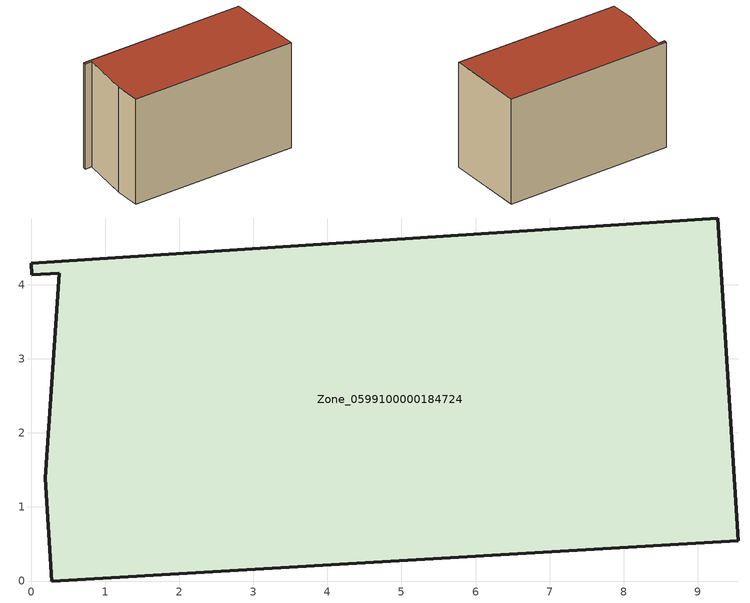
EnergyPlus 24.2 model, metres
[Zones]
Zone_0599100000184724
 floor ground (C_G): 0.01,4.14 0,4.29 9.27,4.9 9.55,0.54 0.28,0 0.19,1.38 0.38,4.16 z0
 wall outside (C_F): 0.28,0 9.55,0.54 9.27,4.9 0,4.29 0.01,4.14 0.38,4.16 0.19,1.38 0.28,0 z0:5.89
 roof outside (C_R): 0,4.29 0.01,4.14 0.38,4.16 0.19,1.38 0.28,0 9.55,0.54 9.27,4.9 z5.89
[BUILDING]
Pand.0599100000184724: North Axis=0; Terrain=City; Loads Convergence Tolerance Value=0.04; Temperature Convergence Tolerance Value=0.4; Solar Distribution=FullExterior; Maximum Number of Warmup Days=25; Minimum Number of Warmup Days=1
[Site:Location]
Rotterdam.The.Hague.AP_ZH_NLD Design_Conditions: Latitude=51.96; Longitude=4.45; Time Zone=1; Elevation=-4.5
[SITE:GROUNDTEMPERATURE:BUILDINGSURFACE]
18, 18, 18, 18, 18, 18, 18, 18, 18, 18, 18, 18
[MATERIAL] Thermal Absorptance=0.9; Solar Absorptance=0.7; Visible Absorptance=0.7
Name | Roughness | Thickness | Conductivity | Density | Specific Heat
G.TC.1946-1964 | MediumSmooth | 0.15 | 1 | 540 | 1210
F.TC.1946-1964 | Rough | 0.3 | 0.857143 | 1920 | 840
R.TC.1946-1964 | MediumRough | 0.2 | 0.235294 | 1500 | 1000
[CONSTRUCTION]
C_G: G.TC.1946-1964
C_F: F.TC.1946-1964
C_R: R.TC.1946-1964
[ZONE]
Zone_0599100000184724: Type=1; Multiplier=1; Ceiling Height=Autocalculate; Volume=Autocalculate; Floor Area=autocalculate; Part of Total Floor Area=Yes
[ZONEINFILTRATION:DESIGNFLOWRATE]
Infil_Zone_0599100000184724: Zone or ZoneList or Space or SpaceList=Zone_0599100000184724; Schedule=AlwaysOn; Design Flow Rate Calculation Method=Flow/Area; Flow Rate per Floor Area=0.003; Constant Term Coefficient=1; Temperature Term Coefficient=0; Velocity Term Coefficient=0; Velocity Squared Term Coefficient=0
[HVACTEMPLATE:ZONE:IDEALLOADSAIRSYSTEM]
Zone_0599100000184724: Maximum Heating Supply Air Temperature=50; Minimum Cooling Supply Air Temperature=13; Maximum Heating Supply Air Humidity Ratio=0.0156; Minimum Cooling Supply Air Humidity Ratio=0.0077; Heating Limit=NoLimit; Cooling Limit=NoLimit; Dehumidification Control Type=ConstantSensibleHeatRatio; Cooling Sensible Heat Ratio=0.7; Dehumidification Setpoint=60; Humidification Control Type=None; Humidification Setpoint=30; Outdoor Air Method=None; Outdoor Air Flow Rate per Person=0.00944; Outdoor Air Flow Rate per Zone Floor Area=0; Outdoor Air Flow Rate per Zone=0; Demand Controlled Ventilation Type=None; Outdoor Air Economizer Type=NoEconomizer; Heat Recovery Type=None; Sensible Heat Recovery Effectiveness=0.7; Latent Heat Recovery Effectiveness=0.65
[ZONECONTROL:THERMOSTAT]
ThermostatControl_Zone_0599100000184724: Zone or ZoneList=Zone_0599100000184724; Control Type Schedule=DualSetpointControlType; Control 1=Thermostat_Zone_0599100000184724; Temperature Difference Between Cutout And Setpoint=0
[THERMOSTATSETPOINT:DUALSETPOINT]
Thermostat_Zone_0599100000184724: Heating Setpoint Temperature Schedule=HeatingSetpoint_Zone_0599100000184724; Cooling Setpoint Temperature Schedule=CoolingSetpoint_Zone_0599100000184724
[SCHEDULE:COMPACT]
HeatingSetpoint_Zone_0599100000184724: Through: 12/31, For: AllDays, Until: 24:00, 21
CoolingSetpoint_Zone_0599100000184724: Through: 12/31, For: AllDays, Until: 24:00, 24
DualSetpointControlType: Through: 12/31, For: AllDays, Until: 24:00, 4
AlwaysOn: Through: 12/31, For: AllDays, Until: 24:00, 1
